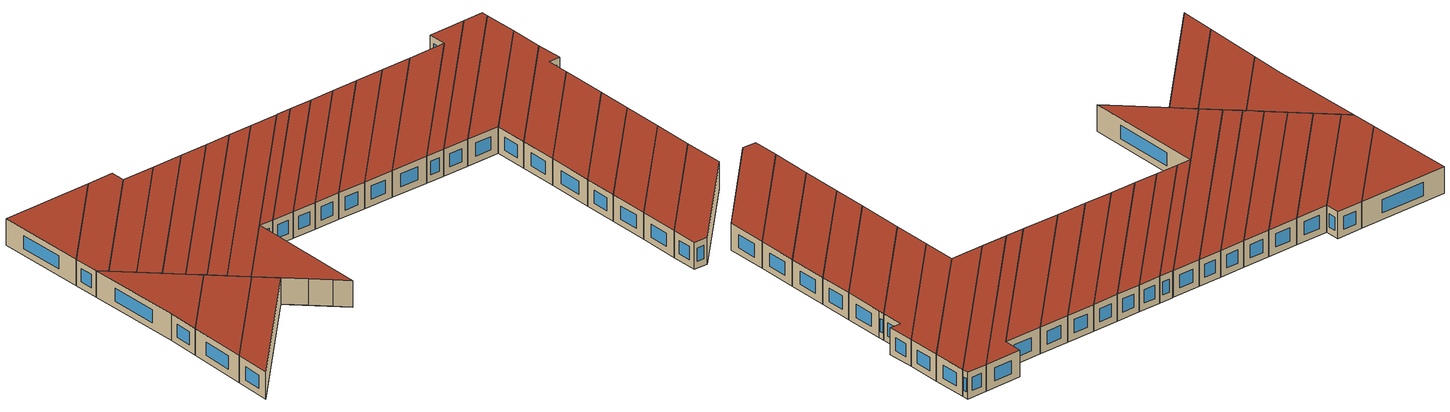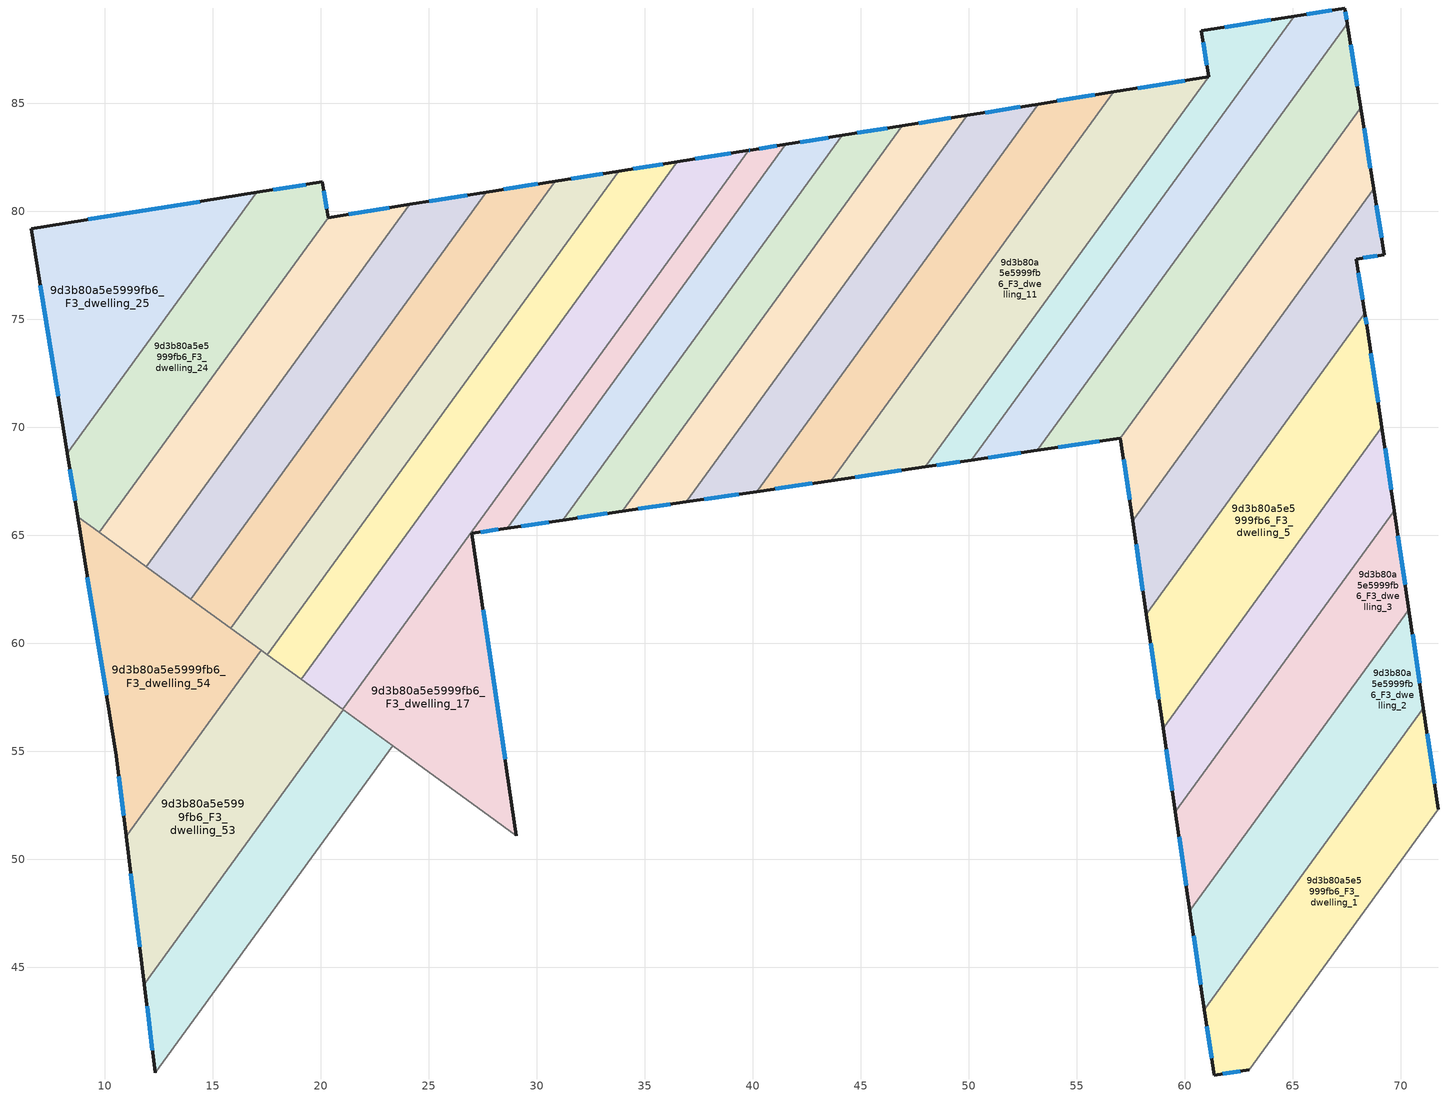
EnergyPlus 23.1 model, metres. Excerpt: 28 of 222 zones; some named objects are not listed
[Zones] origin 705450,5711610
9d3b80a5e5999fb6_F3_dwelling_1
 floor to 9d3b80a5e5999fb6_F2_dwelling_1 (EU_floor_Construction): 71.05,57 71.74,52.32 62.97,40.26 61.35,40.02 60.91,43.05 z9
 wall outside (EU_wall_Construction): 60.91,43.05 61.35,40.02 62.97,40.26 / 71.74,52.32 71.05,57 z9:12
 wall to 9d3b80a5e5999fb6_F3_dwelling_2 (EU_wall_Construction): 71.05,57 60.91,43.05 z9:12
 wall to 9d3b80a5e5999fb6_F3_dwelling_0 (EU_wall_Construction): 62.97,40.26 71.74,52.32 z9:12
 window (EU_Window_Construction): 61.02,42.28 61.24,40.78 / 71.57,53.5 71.22,55.82 / 61.76,40.08 62.56,40.2 z9.76:11.24
 roof outside (EU_roof_Construction): 62.97,40.26 71.74,52.32 71.05,57 60.91,43.05 61.35,40.02 z12
9d3b80a5e5999fb6_F3_dwelling_10
 floor to 9d3b80a5e5999fb6_F2_dwelling_10 (EU_floor_Construction): 65.06,89.04 50.12,68.49 47.97,68.17 61.1,86.23 60.76,88.36 z9
 wall outside (EU_wall_Construction): 47.97,68.17 50.12,68.49 / 65.06,89.04 60.76,88.36 61.1,86.23 z9:12
 wall to 9d3b80a5e5999fb6_F3_dwelling_11 (EU_wall_Construction): 61.1,86.23 47.97,68.17 z9:12
 wall to 9d3b80a5e5999fb6_F3_dwelling_9 (EU_wall_Construction): 50.12,68.49 65.06,89.04 z9:12
 window (EU_Window_Construction): 48.52,68.25 49.58,68.41 / 60.84,87.82 61.01,86.77 / 63.97,88.87 61.84,88.53 z9.76:11.24
 roof outside (EU_roof_Construction): 50.12,68.49 65.06,89.04 60.76,88.36 61.1,86.23 47.97,68.17 z12
9d3b80a5e5999fb6_F3_dwelling_11
 floor to 9d3b80a5e5999fb6_F2_dwelling_11 (EU_floor_Construction): 61.1,86.23 47.97,68.17 43.64,67.54 56.72,85.53 z9
 wall outside (EU_wall_Construction): 43.64,67.54 47.97,68.17 / 61.1,86.23 56.72,85.53 z9:12
 wall to 9d3b80a5e5999fb6_F3_dwelling_12 (EU_wall_Construction): 56.72,85.53 43.64,67.54 z9:12
 window (EU_Window_Construction): 44.73,67.7 46.88,68.01 / 59.99,86.06 57.82,85.71 z9.76:11.24
 roof outside (EU_roof_Construction): 47.97,68.17 61.1,86.23 56.72,85.53 43.64,67.54 z12
9d3b80a5e5999fb6_F3_dwelling_12
 floor to 9d3b80a5e5999fb6_F2_dwelling_12 (EU_floor_Construction): 56.72,85.53 43.64,67.54 40.17,67.03 53.21,84.97 z9
 wall outside (EU_wall_Construction): 40.17,67.03 43.64,67.54 / 56.72,85.53 53.21,84.97 z9:12
 wall to 9d3b80a5e5999fb6_F3_dwelling_13 (EU_wall_Construction): 53.21,84.97 40.17,67.03 z9:12
 window (EU_Window_Construction): 41.05,67.16 42.76,67.41 / 55.83,85.39 54.1,85.11 z9.76:11.24
 roof outside (EU_roof_Construction): 43.64,67.54 56.72,85.53 53.21,84.97 40.17,67.03 z12
9d3b80a5e5999fb6_F3_dwelling_13
 floor to 9d3b80a5e5999fb6_F2_dwelling_13 (EU_floor_Construction): 53.21,84.97 40.17,67.03 36.92,66.55 49.92,84.45 z9
 wall outside (EU_wall_Construction): 36.92,66.55 40.17,67.03 / 53.21,84.97 49.92,84.45 z9:12
 wall to 9d3b80a5e5999fb6_F3_dwelling_14 (EU_wall_Construction): 49.92,84.45 36.92,66.55 z9:12
 window (EU_Window_Construction): 37.74,66.67 39.35,66.91 / 52.38,84.84 50.75,84.58 z9.76:11.24
 roof outside (EU_roof_Construction): 40.17,67.03 53.21,84.97 49.92,84.45 36.92,66.55 z12
9d3b80a5e5999fb6_F3_dwelling_14
 floor to 9d3b80a5e5999fb6_F2_dwelling_14 (EU_floor_Construction): 49.92,84.45 36.92,66.55 33.95,66.12 46.92,83.97 z9
 wall outside (EU_wall_Construction): 33.95,66.12 36.92,66.55 / 49.92,84.45 46.92,83.97 z9:12
 wall to 9d3b80a5e5999fb6_F3_dwelling_15 (EU_wall_Construction): 46.92,83.97 33.95,66.12 z9:12
 window (EU_Window_Construction): 34.7,66.23 36.17,66.44 / 49.16,84.33 47.68,84.09 z9.76:11.24
 roof outside (EU_roof_Construction): 36.92,66.55 49.92,84.45 46.92,83.97 33.95,66.12 z12
9d3b80a5e5999fb6_F3_dwelling_15
 floor to 9d3b80a5e5999fb6_F2_dwelling_15 (EU_floor_Construction): 46.92,83.97 33.95,66.12 31.19,65.71 44.14,83.52 z9
 wall outside (EU_wall_Construction): 31.19,65.71 33.95,66.12 / 46.92,83.97 44.14,83.52 z9:12
 wall to 9d3b80a5e5999fb6_F3_dwelling_16 (EU_wall_Construction): 44.14,83.52 31.19,65.71 z9:12
 window (EU_Window_Construction): 31.89,65.82 33.25,66.01 / 46.22,83.85 44.84,83.63 z9.76:11.24
 roof outside (EU_roof_Construction): 33.95,66.12 46.92,83.97 44.14,83.52 31.19,65.71 z12
9d3b80a5e5999fb6_F3_dwelling_16
 floor to 9d3b80a5e5999fb6_F2_dwelling_16 (EU_floor_Construction): 44.14,83.52 31.19,65.71 28.62,65.34 41.53,83.11 z9
 wall outside (EU_wall_Construction): 28.62,65.34 31.19,65.71 / 44.14,83.52 41.53,83.11 z9:12
 wall to 9d3b80a5e5999fb6_F3_dwelling_17 (EU_wall_Construction): 41.53,83.11 28.62,65.34 z9:12
 window (EU_Window_Construction): 29.27,65.43 30.54,65.62 / 43.48,83.42 42.19,83.21 z9.76:11.24
 roof outside (EU_roof_Construction): 31.19,65.71 44.14,83.52 41.53,83.11 28.62,65.34 z12
9d3b80a5e5999fb6_F3_dwelling_17
 floor to 9d3b80a5e5999fb6_F2_dwelling_17 (EU_floor_Construction): 41.53,83.11 28.62,65.34 26.99,65.1 29.05,51.1 21,56.95 39.81,82.83 39.88,82.84 z9
 wall outside (EU_wall_Construction): 41.53,83.11 39.88,82.84 39.81,82.83 / 29.05,51.1 26.99,65.1 28.62,65.34 z9:12
 wall to 9d3b80a5e5999fb6_F3_dwelling_18 (EU_wall_Construction): 39.81,82.83 21,56.95 z9:12
 wall to 9d3b80a5e5999fb6_F3_dwelling_52 (EU_wall_Construction): 21.04,56.92 23.33,55.26 z9:12
 wall to 9d3b80a5e5999fb6_F3_dwelling_49 (EU_wall_Construction): 27.49,52.24 29.05,51.1 z9:12
 wall to 9d3b80a5e5999fb6_F3_dwelling_53 (EU_wall_Construction): 21,56.95 21.04,56.92 z9:12
 wall to 9d3b80a5e5999fb6_F3_dwelling_50 (EU_wall_Construction): 25.54,53.65 27.49,52.24 z9:12
 wall to 9d3b80a5e5999fb6_F3_dwelling_51 (EU_wall_Construction): 23.33,55.26 25.54,53.65 z9:12
 window (EU_Window_Construction): 39.87,82.84 39.83,82.83 / 41.12,83.04 40.3,82.91 / 27.4,65.16 28.21,65.28 / 28.52,54.64 27.51,61.56 z9.76:11.24
 roof outside (EU_roof_Construction): 29.05,51.1 26.99,65.1 28.62,65.34 41.53,83.11 39.88,82.84 39.81,82.83 21,56.95 z12
9d3b80a5e5999fb6_F3_dwelling_18
 floor to 9d3b80a5e5999fb6_F2_dwelling_18 (EU_floor_Construction): 39.81,82.83 21,56.95 19.09,58.34 36.51,82.3 z9
 wall outside (EU_wall_Construction): 39.81,82.83 36.51,82.3 z9:12
 wall to 9d3b80a5e5999fb6_F3_dwelling_19 (EU_wall_Construction): 36.51,82.3 19.09,58.34 z9:12
 wall to 9d3b80a5e5999fb6_F3_dwelling_53 (EU_wall_Construction): 19.09,58.34 21,56.95 z9:12
 window (EU_Window_Construction): 38.98,82.7 37.34,82.44 z9.76:11.24
 roof outside (EU_roof_Construction): 21,56.95 39.81,82.83 36.51,82.3 19.09,58.34 z12
9d3b80a5e5999fb6_F3_dwelling_19
 floor to 9d3b80a5e5999fb6_F2_dwelling_19 (EU_floor_Construction): 36.51,82.3 19.09,58.34 17.52,59.48 33.79,81.87 z9
 wall outside (EU_wall_Construction): 36.51,82.3 33.79,81.87 z9:12
 wall to 9d3b80a5e5999fb6_F3_dwelling_20 (EU_wall_Construction): 33.79,81.87 17.52,59.48 z9:12
 wall to 9d3b80a5e5999fb6_F3_dwelling_53 (EU_wall_Construction): 17.52,59.48 19.09,58.34 z9:12
 window (EU_Window_Construction): 35.82,82.19 34.47,81.98 z9.76:11.24
 roof outside (EU_roof_Construction): 19.09,58.34 36.51,82.3 33.79,81.87 17.52,59.48 z12
9d3b80a5e5999fb6_F3_dwelling_2
 floor to 9d3b80a5e5999fb6_F2_dwelling_2 (EU_floor_Construction): 70.37,61.57 71.05,57 60.91,43.05 60.23,47.62 z9
 wall outside (EU_wall_Construction): 71.05,57 70.37,61.57 / 60.23,47.62 60.91,43.05 z9:12
 wall to 9d3b80a5e5999fb6_F3_dwelling_3 (EU_wall_Construction): 70.37,61.57 60.23,47.62 z9:12
 window (EU_Window_Construction): 70.88,58.15 70.54,60.41 / 60.41,46.46 60.74,44.2 z9.76:11.24
 roof outside (EU_roof_Construction): 60.91,43.05 71.05,57 70.37,61.57 60.23,47.62 z12
9d3b80a5e5999fb6_F3_dwelling_20
 floor to 9d3b80a5e5999fb6_F2_dwelling_20 (EU_floor_Construction): 33.79,81.87 17.52,59.48 15.82,60.71 30.85,81.4 z9
 wall outside (EU_wall_Construction): 33.79,81.87 30.85,81.4 z9:12
 wall to 9d3b80a5e5999fb6_F3_dwelling_21 (EU_wall_Construction): 30.85,81.4 15.82,60.71 z9:12
 wall to 9d3b80a5e5999fb6_F3_dwelling_54 (EU_wall_Construction): 15.82,60.71 17.25,59.68 z9:12
 wall to 9d3b80a5e5999fb6_F3_dwelling_53 (EU_wall_Construction): 17.25,59.68 17.52,59.48 z9:12
 window (EU_Window_Construction): 33.04,81.75 31.6,81.52 z9.76:11.24
 roof outside (EU_roof_Construction): 17.52,59.48 33.79,81.87 30.85,81.4 15.82,60.71 z12
9d3b80a5e5999fb6_F3_dwelling_21
 floor to 9d3b80a5e5999fb6_F2_dwelling_21 (EU_floor_Construction): 30.85,81.4 15.82,60.71 13.98,62.05 27.66,80.89 z9
 wall outside (EU_wall_Construction): 30.85,81.4 27.66,80.89 z9:12
 wall to 9d3b80a5e5999fb6_F3_dwelling_22 (EU_wall_Construction): 27.66,80.89 13.98,62.05 z9:12
 wall to 9d3b80a5e5999fb6_F3_dwelling_54 (EU_wall_Construction): 13.98,62.05 15.82,60.71 z9:12
 window (EU_Window_Construction): 30.05,81.27 28.47,81.02 z9.76:11.24
 roof outside (EU_roof_Construction): 15.82,60.71 30.85,81.4 27.66,80.89 13.98,62.05 z12
9d3b80a5e5999fb6_F3_dwelling_22
 floor to 9d3b80a5e5999fb6_F2_dwelling_22 (EU_floor_Construction): 27.66,80.89 13.98,62.05 11.93,63.54 24.12,80.32 z9
 wall outside (EU_wall_Construction): 27.66,80.89 24.12,80.32 z9:12
 wall to 9d3b80a5e5999fb6_F3_dwelling_23 (EU_wall_Construction): 24.12,80.32 11.93,63.54 z9:12
 wall to 9d3b80a5e5999fb6_F3_dwelling_54 (EU_wall_Construction): 11.93,63.54 13.98,62.05 z9:12
 window (EU_Window_Construction): 26.77,80.74 25.01,80.47 z9.76:11.24
 roof outside (EU_roof_Construction): 13.98,62.05 27.66,80.89 24.12,80.32 11.93,63.54 z12
9d3b80a5e5999fb6_F3_dwelling_23
 floor to 9d3b80a5e5999fb6_F2_dwelling_23 (EU_floor_Construction): 24.12,80.32 11.93,63.54 9.74,65.14 20.33,79.72 z9
 wall outside (EU_wall_Construction): 24.12,80.32 20.33,79.72 z9:12
 wall to 9d3b80a5e5999fb6_F3_dwelling_24 (EU_wall_Construction): 20.33,79.72 9.74,65.14 z9:12
 wall to 9d3b80a5e5999fb6_F3_dwelling_54 (EU_wall_Construction): 9.74,65.14 11.93,63.54 z9:12
 window (EU_Window_Construction): 23.16,80.17 21.29,79.87 z9.76:11.24
 roof outside (EU_roof_Construction): 11.93,63.54 24.12,80.32 20.33,79.72 9.74,65.14 z12
9d3b80a5e5999fb6_F3_dwelling_24
 floor to 9d3b80a5e5999fb6_F2_dwelling_24 (EU_floor_Construction): 20.07,81.37 20.33,79.72 9.74,65.14 8.74,65.86 8.26,68.81 17.04,80.88 z9
 wall outside (EU_wall_Construction): 20.33,79.72 20.07,81.37 17.04,80.88 / 8.26,68.81 8.74,65.86 z9:12
 wall to 9d3b80a5e5999fb6_F3_dwelling_25 (EU_wall_Construction): 17.04,80.88 8.26,68.81 z9:12
 wall to 9d3b80a5e5999fb6_F3_dwelling_54 (EU_wall_Construction): 8.74,65.86 9.74,65.14 z9:12
 window (EU_Window_Construction): 19.3,81.24 17.8,81 / 20.27,80.13 20.14,80.95 / 8.38,68.06 8.62,66.61 z9.76:11.24
 roof outside (EU_roof_Construction): 9.74,65.14 20.33,79.72 20.07,81.37 17.04,80.88 8.26,68.81 8.74,65.86 z12
9d3b80a5e5999fb6_F3_dwelling_25
 floor to 9d3b80a5e5999fb6_F2_dwelling_25 (EU_floor_Construction): 17.04,80.88 8.26,68.81 6.58,79.2 z9
 wall outside (EU_wall_Construction): 17.04,80.88 6.58,79.2 8.26,68.81 z9:12
 window (EU_Window_Construction): 7.01,76.58 7.84,71.44 / 14.39,80.46 9.22,79.63 z9.76:11.24
 roof outside (EU_roof_Construction): 8.26,68.81 17.04,80.88 6.58,79.2 z12
9d3b80a5e5999fb6_F3_dwelling_3
 floor to 9d3b80a5e5999fb6_F2_dwelling_3 (EU_floor_Construction): 69.69,66.14 70.37,61.57 60.23,47.62 59.56,52.2 z9
 wall outside (EU_wall_Construction): 70.37,61.57 69.69,66.14 / 59.56,52.2 60.23,47.62 z9:12
 wall to 9d3b80a5e5999fb6_F3_dwelling_4 (EU_wall_Construction): 69.69,66.14 59.56,52.2 z9:12
 window (EU_Window_Construction): 70.2,62.72 69.87,64.98 / 59.73,51.04 60.07,48.78 z9.76:11.24
 roof outside (EU_roof_Construction): 60.23,47.62 70.37,61.57 69.69,66.14 59.56,52.2 z12
9d3b80a5e5999fb6_F3_dwelling_4
 floor to 9d3b80a5e5999fb6_F2_dwelling_4 (EU_floor_Construction): 69.12,70.01 69.69,66.14 59.56,52.2 58.99,56.07 z9
 wall outside (EU_wall_Construction): 69.69,66.14 69.12,70.01 / 58.99,56.07 59.56,52.2 z9:12
 wall to 9d3b80a5e5999fb6_F3_dwelling_5 (EU_wall_Construction): 69.12,70.01 58.99,56.07 z9:12
 window (EU_Window_Construction): 69.55,67.12 69.27,69.03 / 59.14,55.09 59.42,53.18 z9.76:11.24
 roof outside (EU_roof_Construction): 59.56,52.2 69.69,66.14 69.12,70.01 58.99,56.07 z12
9d3b80a5e5999fb6_F3_dwelling_5
 floor to 9d3b80a5e5999fb6_F2_dwelling_5 (EU_floor_Construction): 68.34,75.28 68.44,74.61 69.12,70.01 58.99,56.07 58.22,61.35 z9
 wall outside (EU_wall_Construction): 58.22,61.35 58.99,56.07 / 69.12,70.01 68.44,74.61 68.34,75.28 z9:12
 wall to 9d3b80a5e5999fb6_F3_dwelling_6 (EU_wall_Construction): 68.34,75.28 58.22,61.35 z9:12
 window (EU_Window_Construction): 58.41,60.02 58.8,57.41 / 68.42,74.78 68.36,75.11 / 68.95,71.17 68.61,73.44 z9.76:11.24
 roof outside (EU_roof_Construction): 58.99,56.07 69.12,70.01 68.44,74.61 68.34,75.28 58.22,61.35 z12
9d3b80a5e5999fb6_F3_dwelling_52
 floor to 9d3b80a5e5999fb6_F2_dwelling_52 (EU_floor_Construction): 23.33,55.26 12.33,40.12 11.82,44.23 21.04,56.92 z9
 wall outside (EU_wall_Construction): 11.82,44.23 12.33,40.12 z9:12
 wall to 9d3b80a5e5999fb6_F3_dwelling_51 (EU_wall_Construction): 12.33,40.12 23.33,55.26 z9:12
 wall to 9d3b80a5e5999fb6_F3_dwelling_53 (EU_wall_Construction): 21.04,56.92 11.82,44.23 z9:12
 window (EU_Window_Construction): 11.95,43.19 12.2,41.16 z9.76:11.24
 roof outside (EU_roof_Construction): 12.33,40.12 23.33,55.26 21.04,56.92 11.82,44.23 z12
9d3b80a5e5999fb6_F3_dwelling_53
 floor to 9d3b80a5e5999fb6_F2_dwelling_53 (EU_floor_Construction): 21.04,56.92 11.82,44.23 10.99,51.06 17.25,59.68 z9
 wall outside (EU_wall_Construction): 10.99,51.06 11.82,44.23 z9:12
 wall to 9d3b80a5e5999fb6_F3_dwelling_54 (EU_wall_Construction): 17.25,59.68 10.99,51.06 z9:12
 window (EU_Window_Construction): 11.2,49.34 11.61,45.96 z9.76:11.24
 roof outside (EU_roof_Construction): 11.82,44.23 21.04,56.92 17.25,59.68 10.99,51.06 z12
9d3b80a5e5999fb6_F3_dwelling_54
 floor to 9d3b80a5e5999fb6_F2_dwelling_54 (EU_floor_Construction): 17.25,59.68 10.99,51.06 10.53,54.81 8.74,65.86 z9
 wall outside (EU_wall_Construction): 8.74,65.86 10.53,54.81 10.99,51.06 z9:12
 window (EU_Window_Construction): 10.64,53.86 10.87,52.01 / 9.19,63.07 10.08,57.6 z9.76:11.24
 roof outside (EU_roof_Construction): 10.99,51.06 17.25,59.68 8.74,65.86 10.53,54.81 z12
9d3b80a5e5999fb6_F3_dwelling_6
 floor to 9d3b80a5e5999fb6_F2_dwelling_6 (EU_floor_Construction): 68.75,81.05 69.24,78 67.94,77.79 68.34,75.28 58.22,61.35 57.58,65.68 z9
 wall outside (EU_wall_Construction): 57.58,65.68 58.22,61.35 / 68.34,75.28 67.94,77.79 69.24,78 68.75,81.05 z9:12
 wall to 9d3b80a5e5999fb6_F3_dwelling_7 (EU_wall_Construction): 68.75,81.05 57.58,65.68 z9:12
 window (EU_Window_Construction): 57.74,64.59 58.06,62.45 / 69.11,78.77 68.87,80.28 / 68.27,77.84 68.91,77.95 / 68.24,75.91 68.04,77.16 z9.76:11.24
 roof outside (EU_roof_Construction): 58.22,61.35 68.34,75.28 67.94,77.79 69.24,78 68.75,81.05 57.58,65.68 z12
9d3b80a5e5999fb6_F3_dwelling_7
 floor to 9d3b80a5e5999fb6_F2_dwelling_7 (EU_floor_Construction): 68.14,84.81 68.75,81.05 57.58,65.68 57.02,69.5 z9
 wall outside (EU_wall_Construction): 68.75,81.05 68.14,84.81 / 57.02,69.5 57.58,65.68 z9:12
 wall to 9d3b80a5e5999fb6_F3_dwelling_8 (EU_wall_Construction): 68.14,84.81 57.02,69.5 z9:12
 window (EU_Window_Construction): 68.59,82 68.3,83.86 / 57.16,68.53 57.44,66.65 z9.76:11.24
 roof outside (EU_roof_Construction): 57.58,65.68 68.75,81.05 68.14,84.81 57.02,69.5 z12
9d3b80a5e5999fb6_F3_dwelling_8
 floor to 9d3b80a5e5999fb6_F2_dwelling_8 (EU_floor_Construction): 67.52,88.69 68.14,84.81 57.02,69.5 53.16,68.93 z9
 wall outside (EU_wall_Construction): 68.14,84.81 67.52,88.69 / 53.16,68.93 57.02,69.5 z9:12
 wall to 9d3b80a5e5999fb6_F3_dwelling_9 (EU_wall_Construction): 67.52,88.69 53.16,68.93 z9:12
 window (EU_Window_Construction): 67.99,85.79 67.68,87.71 / 54.14,69.08 56.04,69.36 z9.76:11.24
 roof outside (EU_roof_Construction): 57.02,69.5 68.14,84.81 67.52,88.69 53.16,68.93 z12
9d3b80a5e5999fb6_F3_dwelling_9
 floor to 9d3b80a5e5999fb6_F2_dwelling_9 (EU_floor_Construction): 67.4,89.42 67.52,88.69 53.16,68.93 50.12,68.49 65.06,89.04 z9
 wall outside (EU_wall_Construction): 50.12,68.49 53.16,68.93 / 67.52,88.69 67.4,89.42 65.06,89.04 z9:12
 window (EU_Window_Construction): 50.89,68.6 52.39,68.82 / 66.81,89.32 65.65,89.14 / 67.49,88.87 67.43,89.23 z9.76:11.24
 roof outside (EU_roof_Construction): 53.16,68.93 67.52,88.69 67.4,89.42 65.06,89.04 50.12,68.49 z12
[Building]
EU S2 Campaign: North Axis=0; Terrain=City; Solar Distribution=FullExterior
[Site:Location]
London: Latitude=51.5; Longitude=-0.5; Time Zone=0; Elevation=25
[SizingPeriod:WeatherFileDays]
AnnualSizingPeriod: Begin Month=1; Begin Day of Month=1; End Month=12; End Day of Month=31; Day of Week for Start Day=Monday; Use Weather File Daylight Saving Period=No; Use Weather File Rain and Snow Indicators=No
[MATERIAL]
EU_InternalMass_Material: Roughness=MediumRough; Thickness=0.1; Conductivity=1; Density=1800; Specific Heat=900; Thermal Absorptance=0.9; Solar Absorptance=0.7; Visible Absorptance=0.7
[MATERIAL:NOMASS] Roughness=MediumRough; Thermal Absorptance=0.9; Solar Absorptance=0.7; Visible Absorptance=0.7
Name | Thermal Resistance
EU_wall_NoMass | 0.655885
EU_roof_NoMass | 2.70553
EU_floor_NoMass | 2.16442
[WINDOWMATERIAL:SIMPLEGLAZINGSYSTEM]
EU_Window_SimpleGlazing: UFactor=2.91071; Solar Heat Gain Coefficient=0.76; Visible Transmittance=0.76
[CONSTRUCTION]
EU_wall_Construction: EU_wall_NoMass
EU_roof_Construction: EU_roof_NoMass
EU_floor_Construction: EU_floor_NoMass
EU_Window_Construction: EU_Window_SimpleGlazing
EU_InternalMass_Construction: EU_InternalMass_Material
[ZONE] Type=1; Multiplier=1; Ceiling Height=autocalculate; Floor Area=autocalculate; Part of Total Floor Area=Yes
Name | Volume
9d3b80a5e5999fb6_F3_dwelling_1 | 167.282
9d3b80a5e5999fb6_F3_dwelling_10 | 124.956
9d3b80a5e5999fb6_F3_dwelling_11 | 209.588
9d3b80a5e5999fb6_F3_dwelling_12 | 167.065
9d3b80a5e5999fb6_F3_dwelling_13 | 156.185
9d3b80a5e5999fb6_F3_dwelling_14 | 142.328
9d3b80a5e5999fb6_F3_dwelling_15 | 131.5
9d3b80a5e5999fb6_F3_dwelling_16 | 122.873
9d3b80a5e5999fb6_F3_dwelling_17 | 232.33
9d3b80a5e5999fb6_F3_dwelling_18 | 218.599
9d3b80a5e5999fb6_F3_dwelling_19 | 167.284
9d3b80a5e5999fb6_F3_dwelling_2 | 167.273
9d3b80a5e5999fb6_F3_dwelling_20 | 167.281
9d3b80a5e5999fb6_F3_dwelling_21 | 167.251
9d3b80a5e5999fb6_F3_dwelling_22 | 167.31
9d3b80a5e5999fb6_F3_dwelling_23 | 157.436
9d3b80a5e5999fb6_F3_dwelling_24 | 177.07
9d3b80a5e5999fb6_F3_dwelling_25 | 167.292
9d3b80a5e5999fb6_F3_dwelling_3; 9d3b80a5e5999fb6_F3_dwelling_6 | 167.253
9d3b80a5e5999fb6_F3_dwelling_4 | 141.576
9d3b80a5e5999fb6_F3_dwelling_5 | 192.987
9d3b80a5e5999fb6_F3_dwelling_52 | 145.707
9d3b80a5e5999fb6_F3_dwelling_53 | 185.366
9d3b80a5e5999fb6_F3_dwelling_54 | 165.543
9d3b80a5e5999fb6_F3_dwelling_7 | 153.409
9d3b80a5e5999fb6_F3_dwelling_8 | 181.152
9d3b80a5e5999fb6_F3_dwelling_9 | 167.279
[INTERNALMASS] Construction=EU_InternalMass_Construction
Name | Zone or ZoneList | Surface Area
9d3b80a5e5999fb6_F3_dwelling_1_EU_InternalMass | 9d3b80a5e5999fb6_F3_dwelling_1 | 55.7605
9d3b80a5e5999fb6_F3_dwelling_2_EU_InternalMass | 9d3b80a5e5999fb6_F3_dwelling_2 | 55.7578
9d3b80a5e5999fb6_F3_dwelling_3_EU_InternalMass | 9d3b80a5e5999fb6_F3_dwelling_3 | 55.751
9d3b80a5e5999fb6_F3_dwelling_4_EU_InternalMass | 9d3b80a5e5999fb6_F3_dwelling_4 | 47.192
9d3b80a5e5999fb6_F3_dwelling_5_EU_InternalMass | 9d3b80a5e5999fb6_F3_dwelling_5 | 64.3289
9d3b80a5e5999fb6_F3_dwelling_6_EU_InternalMass | 9d3b80a5e5999fb6_F3_dwelling_6 | 55.7512
9d3b80a5e5999fb6_F3_dwelling_7_EU_InternalMass | 9d3b80a5e5999fb6_F3_dwelling_7 | 51.136
9d3b80a5e5999fb6_F3_dwelling_8_EU_InternalMass | 9d3b80a5e5999fb6_F3_dwelling_8 | 60.384
9d3b80a5e5999fb6_F3_dwelling_9_EU_InternalMass | 9d3b80a5e5999fb6_F3_dwelling_9 | 55.7592
9d3b80a5e5999fb6_F3_dwelling_10_EU_InternalMass | 9d3b80a5e5999fb6_F3_dwelling_10 | 41.6507
9d3b80a5e5999fb6_F3_dwelling_11_EU_InternalMass | 9d3b80a5e5999fb6_F3_dwelling_11 | 69.863
9d3b80a5e5999fb6_F3_dwelling_12_EU_InternalMass | 9d3b80a5e5999fb6_F3_dwelling_12 | 55.6883
9d3b80a5e5999fb6_F3_dwelling_13_EU_InternalMass | 9d3b80a5e5999fb6_F3_dwelling_13 | 52.0619
9d3b80a5e5999fb6_F3_dwelling_14_EU_InternalMass | 9d3b80a5e5999fb6_F3_dwelling_14 | 47.4427
9d3b80a5e5999fb6_F3_dwelling_15_EU_InternalMass | 9d3b80a5e5999fb6_F3_dwelling_15 | 43.8336
9d3b80a5e5999fb6_F3_dwelling_16_EU_InternalMass | 9d3b80a5e5999fb6_F3_dwelling_16 | 40.9575
9d3b80a5e5999fb6_F3_dwelling_17_EU_InternalMass | 9d3b80a5e5999fb6_F3_dwelling_17 | 77.4526
9d3b80a5e5999fb6_F3_dwelling_18_EU_InternalMass | 9d3b80a5e5999fb6_F3_dwelling_18 | 72.8579
9d3b80a5e5999fb6_F3_dwelling_19_EU_InternalMass | 9d3b80a5e5999fb6_F3_dwelling_19 | 55.7611
9d3b80a5e5999fb6_F3_dwelling_20_EU_InternalMass | 9d3b80a5e5999fb6_F3_dwelling_20 | 55.7609
9d3b80a5e5999fb6_F3_dwelling_21_EU_InternalMass | 9d3b80a5e5999fb6_F3_dwelling_21 | 55.7504
9d3b80a5e5999fb6_F3_dwelling_22_EU_InternalMass | 9d3b80a5e5999fb6_F3_dwelling_22 | 55.7697
9d3b80a5e5999fb6_F3_dwelling_23_EU_InternalMass | 9d3b80a5e5999fb6_F3_dwelling_23 | 52.4788
9d3b80a5e5999fb6_F3_dwelling_24_EU_InternalMass | 9d3b80a5e5999fb6_F3_dwelling_24 | 59.0232
9d3b80a5e5999fb6_F3_dwelling_25_EU_InternalMass | 9d3b80a5e5999fb6_F3_dwelling_25 | 55.7642
9d3b80a5e5999fb6_F3_dwelling_52_EU_InternalMass | 9d3b80a5e5999fb6_F3_dwelling_52 | 48.5693
9d3b80a5e5999fb6_F3_dwelling_53_EU_InternalMass | 9d3b80a5e5999fb6_F3_dwelling_53 | 61.7885
9d3b80a5e5999fb6_F3_dwelling_54_EU_InternalMass | 9d3b80a5e5999fb6_F3_dwelling_54 | 55.1808
[OTHEREQUIPMENT] Fuel Type=Electricity; Design Level Calculation Method=Watts/Area; Power per Zone Floor Area=1; Fraction Latent=0; Fraction Radiant=0; Fraction Lost=0; Carbon Dioxide Generation Rate=0; EndUse Subcategory=EU_Step8_InternalGains
Name | Zone or ZoneList or Space or SpaceList | Schedule
EU_Step8_InternalGain_9d3b80a5e5999fb6_F3_dwelling_1_f000 | 9d3b80a5e5999fb6_F3_dwelling_1 | EU_Step8_GainSchedule_9d3b80a5e5999fb6_F3_dwelling_1_f000
EU_Step8_InternalGain_9d3b80a5e5999fb6_F3_dwelling_2_f000 | 9d3b80a5e5999fb6_F3_dwelling_2 | EU_Step8_GainSchedule_9d3b80a5e5999fb6_F3_dwelling_2_f000
EU_Step8_InternalGain_9d3b80a5e5999fb6_F3_dwelling_3_f000 | 9d3b80a5e5999fb6_F3_dwelling_3 | EU_Step8_GainSchedule_9d3b80a5e5999fb6_F3_dwelling_3_f000
EU_Step8_InternalGain_9d3b80a5e5999fb6_F3_dwelling_4_f000 | 9d3b80a5e5999fb6_F3_dwelling_4 | EU_Step8_GainSchedule_9d3b80a5e5999fb6_F3_dwelling_4_f000
EU_Step8_InternalGain_9d3b80a5e5999fb6_F3_dwelling_5_f000 | 9d3b80a5e5999fb6_F3_dwelling_5 | EU_Step8_GainSchedule_9d3b80a5e5999fb6_F3_dwelling_5_f000
EU_Step8_InternalGain_9d3b80a5e5999fb6_F3_dwelling_6_f000 | 9d3b80a5e5999fb6_F3_dwelling_6 | EU_Step8_GainSchedule_9d3b80a5e5999fb6_F3_dwelling_6_f000
EU_Step8_InternalGain_9d3b80a5e5999fb6_F3_dwelling_7_f000 | 9d3b80a5e5999fb6_F3_dwelling_7 | EU_Step8_GainSchedule_9d3b80a5e5999fb6_F3_dwelling_7_f000
EU_Step8_InternalGain_9d3b80a5e5999fb6_F3_dwelling_8_f000 | 9d3b80a5e5999fb6_F3_dwelling_8 | EU_Step8_GainSchedule_9d3b80a5e5999fb6_F3_dwelling_8_f000
EU_Step8_InternalGain_9d3b80a5e5999fb6_F3_dwelling_9_f000 | 9d3b80a5e5999fb6_F3_dwelling_9 | EU_Step8_GainSchedule_9d3b80a5e5999fb6_F3_dwelling_9_f000
EU_Step8_InternalGain_9d3b80a5e5999fb6_F3_dwelling_10_f000 | 9d3b80a5e5999fb6_F3_dwelling_10 | EU_Step8_GainSchedule_9d3b80a5e5999fb6_F3_dwelling_10_f000
EU_Step8_InternalGain_9d3b80a5e5999fb6_F3_dwelling_11_f000 | 9d3b80a5e5999fb6_F3_dwelling_11 | EU_Step8_GainSchedule_9d3b80a5e5999fb6_F3_dwelling_11_f000
EU_Step8_InternalGain_9d3b80a5e5999fb6_F3_dwelling_12_f000 | 9d3b80a5e5999fb6_F3_dwelling_12 | EU_Step8_GainSchedule_9d3b80a5e5999fb6_F3_dwelling_12_f000
EU_Step8_InternalGain_9d3b80a5e5999fb6_F3_dwelling_13_f000 | 9d3b80a5e5999fb6_F3_dwelling_13 | EU_Step8_GainSchedule_9d3b80a5e5999fb6_F3_dwelling_13_f000
EU_Step8_InternalGain_9d3b80a5e5999fb6_F3_dwelling_14_f000 | 9d3b80a5e5999fb6_F3_dwelling_14 | EU_Step8_GainSchedule_9d3b80a5e5999fb6_F3_dwelling_14_f000
EU_Step8_InternalGain_9d3b80a5e5999fb6_F3_dwelling_15_f000 | 9d3b80a5e5999fb6_F3_dwelling_15 | EU_Step8_GainSchedule_9d3b80a5e5999fb6_F3_dwelling_15_f000
EU_Step8_InternalGain_9d3b80a5e5999fb6_F3_dwelling_16_f000 | 9d3b80a5e5999fb6_F3_dwelling_16 | EU_Step8_GainSchedule_9d3b80a5e5999fb6_F3_dwelling_16_f000
EU_Step8_InternalGain_9d3b80a5e5999fb6_F3_dwelling_17_f000 | 9d3b80a5e5999fb6_F3_dwelling_17 | EU_Step8_GainSchedule_9d3b80a5e5999fb6_F3_dwelling_17_f000
EU_Step8_InternalGain_9d3b80a5e5999fb6_F3_dwelling_18_f000 | 9d3b80a5e5999fb6_F3_dwelling_18 | EU_Step8_GainSchedule_9d3b80a5e5999fb6_F3_dwelling_18_f000
EU_Step8_InternalGain_9d3b80a5e5999fb6_F3_dwelling_19_f000 | 9d3b80a5e5999fb6_F3_dwelling_19 | EU_Step8_GainSchedule_9d3b80a5e5999fb6_F3_dwelling_19_f000
EU_Step8_InternalGain_9d3b80a5e5999fb6_F3_dwelling_20_f000 | 9d3b80a5e5999fb6_F3_dwelling_20 | EU_Step8_GainSchedule_9d3b80a5e5999fb6_F3_dwelling_20_f000
EU_Step8_InternalGain_9d3b80a5e5999fb6_F3_dwelling_21_f000 | 9d3b80a5e5999fb6_F3_dwelling_21 | EU_Step8_GainSchedule_9d3b80a5e5999fb6_F3_dwelling_21_f000
EU_Step8_InternalGain_9d3b80a5e5999fb6_F3_dwelling_22_f000 | 9d3b80a5e5999fb6_F3_dwelling_22 | EU_Step8_GainSchedule_9d3b80a5e5999fb6_F3_dwelling_22_f000
EU_Step8_InternalGain_9d3b80a5e5999fb6_F3_dwelling_23_f000 | 9d3b80a5e5999fb6_F3_dwelling_23 | EU_Step8_GainSchedule_9d3b80a5e5999fb6_F3_dwelling_23_f000
EU_Step8_InternalGain_9d3b80a5e5999fb6_F3_dwelling_24_f000 | 9d3b80a5e5999fb6_F3_dwelling_24 | EU_Step8_GainSchedule_9d3b80a5e5999fb6_F3_dwelling_24_f000
EU_Step8_InternalGain_9d3b80a5e5999fb6_F3_dwelling_25_f000 | 9d3b80a5e5999fb6_F3_dwelling_25 | EU_Step8_GainSchedule_9d3b80a5e5999fb6_F3_dwelling_25_f000
EU_Step8_InternalGain_9d3b80a5e5999fb6_F3_dwelling_52_f000 | 9d3b80a5e5999fb6_F3_dwelling_52 | EU_Step8_GainSchedule_9d3b80a5e5999fb6_F3_dwelling_52_f000
EU_Step8_InternalGain_9d3b80a5e5999fb6_F3_dwelling_53_f000 | 9d3b80a5e5999fb6_F3_dwelling_53 | EU_Step8_GainSchedule_9d3b80a5e5999fb6_F3_dwelling_53_f000
EU_Step8_InternalGain_9d3b80a5e5999fb6_F3_dwelling_54_f000 | 9d3b80a5e5999fb6_F3_dwelling_54 | EU_Step8_GainSchedule_9d3b80a5e5999fb6_F3_dwelling_54_f000
[ZONEVENTILATION:DESIGNFLOWRATE] Schedule=EU_AlwaysOn; Design Flow Rate Calculation Method=AirChanges/Hour; Air Changes per Hour=0.462017; Ventilation Type=Natural; Fan Pressure Rise=0; Fan Total Efficiency=1; Constant Term Coefficient=1; Temperature Term Coefficient=0; Velocity Term Coefficient=0; Velocity Squared Term Coefficient=0; Minimum Indoor Temperature=-100; Maximum Indoor Temperature=100; Delta Temperature=-100; Minimum Outdoor Temperature=-100; Maximum Outdoor Temperature=100; Maximum Wind Speed=40
Name | Zone or ZoneList or Space or SpaceList
EU_ConstantAir_9d3b80a5e5999fb6_F3_dwelling_1 | 9d3b80a5e5999fb6_F3_dwelling_1
EU_ConstantAir_9d3b80a5e5999fb6_F3_dwelling_2 | 9d3b80a5e5999fb6_F3_dwelling_2
EU_ConstantAir_9d3b80a5e5999fb6_F3_dwelling_3 | 9d3b80a5e5999fb6_F3_dwelling_3
EU_ConstantAir_9d3b80a5e5999fb6_F3_dwelling_4 | 9d3b80a5e5999fb6_F3_dwelling_4
EU_ConstantAir_9d3b80a5e5999fb6_F3_dwelling_5 | 9d3b80a5e5999fb6_F3_dwelling_5
EU_ConstantAir_9d3b80a5e5999fb6_F3_dwelling_6 | 9d3b80a5e5999fb6_F3_dwelling_6
EU_ConstantAir_9d3b80a5e5999fb6_F3_dwelling_7 | 9d3b80a5e5999fb6_F3_dwelling_7
EU_ConstantAir_9d3b80a5e5999fb6_F3_dwelling_8 | 9d3b80a5e5999fb6_F3_dwelling_8
EU_ConstantAir_9d3b80a5e5999fb6_F3_dwelling_9 | 9d3b80a5e5999fb6_F3_dwelling_9
EU_ConstantAir_9d3b80a5e5999fb6_F3_dwelling_10 | 9d3b80a5e5999fb6_F3_dwelling_10
EU_ConstantAir_9d3b80a5e5999fb6_F3_dwelling_11 | 9d3b80a5e5999fb6_F3_dwelling_11
EU_ConstantAir_9d3b80a5e5999fb6_F3_dwelling_12 | 9d3b80a5e5999fb6_F3_dwelling_12
EU_ConstantAir_9d3b80a5e5999fb6_F3_dwelling_13 | 9d3b80a5e5999fb6_F3_dwelling_13
EU_ConstantAir_9d3b80a5e5999fb6_F3_dwelling_14 | 9d3b80a5e5999fb6_F3_dwelling_14
EU_ConstantAir_9d3b80a5e5999fb6_F3_dwelling_15 | 9d3b80a5e5999fb6_F3_dwelling_15
EU_ConstantAir_9d3b80a5e5999fb6_F3_dwelling_16 | 9d3b80a5e5999fb6_F3_dwelling_16
EU_ConstantAir_9d3b80a5e5999fb6_F3_dwelling_17 | 9d3b80a5e5999fb6_F3_dwelling_17
EU_ConstantAir_9d3b80a5e5999fb6_F3_dwelling_18 | 9d3b80a5e5999fb6_F3_dwelling_18
EU_ConstantAir_9d3b80a5e5999fb6_F3_dwelling_19 | 9d3b80a5e5999fb6_F3_dwelling_19
EU_ConstantAir_9d3b80a5e5999fb6_F3_dwelling_20 | 9d3b80a5e5999fb6_F3_dwelling_20
EU_ConstantAir_9d3b80a5e5999fb6_F3_dwelling_21 | 9d3b80a5e5999fb6_F3_dwelling_21
EU_ConstantAir_9d3b80a5e5999fb6_F3_dwelling_22 | 9d3b80a5e5999fb6_F3_dwelling_22
EU_ConstantAir_9d3b80a5e5999fb6_F3_dwelling_23 | 9d3b80a5e5999fb6_F3_dwelling_23
EU_ConstantAir_9d3b80a5e5999fb6_F3_dwelling_24 | 9d3b80a5e5999fb6_F3_dwelling_24
EU_ConstantAir_9d3b80a5e5999fb6_F3_dwelling_25 | 9d3b80a5e5999fb6_F3_dwelling_25
EU_ConstantAir_9d3b80a5e5999fb6_F3_dwelling_52 | 9d3b80a5e5999fb6_F3_dwelling_52
EU_ConstantAir_9d3b80a5e5999fb6_F3_dwelling_53 | 9d3b80a5e5999fb6_F3_dwelling_53
EU_ConstantAir_9d3b80a5e5999fb6_F3_dwelling_54 | 9d3b80a5e5999fb6_F3_dwelling_54
[HVACTEMPLATE:ZONE:IDEALLOADSAIRSYSTEM] System Availability Schedule=EU_AlwaysOn; Maximum Heating Supply Air Temperature=50; Minimum Cooling Supply Air Temperature=13; Maximum Heating Supply Air Humidity Ratio=0.0156; Minimum Cooling Supply Air Humidity Ratio=0.0077; Heating Limit=NoLimit; Cooling Limit=NoLimit; Heating Availability Schedule=EU_AlwaysOn; Cooling Availability Schedule=EU_CoolingOff; Dehumidification Control Type=ConstantSensibleHeatRatio; Cooling Sensible Heat Ratio=0.7; Dehumidification Setpoint=60; Humidification Control Type=None; Humidification Setpoint=30; Outdoor Air Method=None; Outdoor Air Flow Rate per Person=0.00944; Outdoor Air Flow Rate per Zone Floor Area=0; Outdoor Air Flow Rate per Zone=0; Demand Controlled Ventilation Type=None; Outdoor Air Economizer Type=NoEconomizer; Heat Recovery Type=None; Sensible Heat Recovery Effectiveness=0.7; Latent Heat Recovery Effectiveness=0.65
Name | Template Thermostat
9d3b80a5e5999fb6_F3_dwelling_1 | EU_HeatOnly_9d3b80a5e5999fb6_F3_dwelling_1
9d3b80a5e5999fb6_F3_dwelling_2 | EU_HeatOnly_9d3b80a5e5999fb6_F3_dwelling_2
9d3b80a5e5999fb6_F3_dwelling_3 | EU_HeatOnly_9d3b80a5e5999fb6_F3_dwelling_3
9d3b80a5e5999fb6_F3_dwelling_4 | EU_HeatOnly_9d3b80a5e5999fb6_F3_dwelling_4
9d3b80a5e5999fb6_F3_dwelling_5 | EU_HeatOnly_9d3b80a5e5999fb6_F3_dwelling_5
9d3b80a5e5999fb6_F3_dwelling_6 | EU_HeatOnly_9d3b80a5e5999fb6_F3_dwelling_6
9d3b80a5e5999fb6_F3_dwelling_7 | EU_HeatOnly_9d3b80a5e5999fb6_F3_dwelling_7
9d3b80a5e5999fb6_F3_dwelling_8 | EU_HeatOnly_9d3b80a5e5999fb6_F3_dwelling_8
9d3b80a5e5999fb6_F3_dwelling_9 | EU_HeatOnly_9d3b80a5e5999fb6_F3_dwelling_9
9d3b80a5e5999fb6_F3_dwelling_10 | EU_HeatOnly_9d3b80a5e5999fb6_F3_dwelling_10
9d3b80a5e5999fb6_F3_dwelling_11 | EU_HeatOnly_9d3b80a5e5999fb6_F3_dwelling_11
9d3b80a5e5999fb6_F3_dwelling_12 | EU_HeatOnly_9d3b80a5e5999fb6_F3_dwelling_12
9d3b80a5e5999fb6_F3_dwelling_13 | EU_HeatOnly_9d3b80a5e5999fb6_F3_dwelling_13
9d3b80a5e5999fb6_F3_dwelling_14 | EU_HeatOnly_9d3b80a5e5999fb6_F3_dwelling_14
9d3b80a5e5999fb6_F3_dwelling_15 | EU_HeatOnly_9d3b80a5e5999fb6_F3_dwelling_15
9d3b80a5e5999fb6_F3_dwelling_16 | EU_HeatOnly_9d3b80a5e5999fb6_F3_dwelling_16
9d3b80a5e5999fb6_F3_dwelling_17 | EU_HeatOnly_9d3b80a5e5999fb6_F3_dwelling_17
9d3b80a5e5999fb6_F3_dwelling_18 | EU_HeatOnly_9d3b80a5e5999fb6_F3_dwelling_18
9d3b80a5e5999fb6_F3_dwelling_19 | EU_HeatOnly_9d3b80a5e5999fb6_F3_dwelling_19
9d3b80a5e5999fb6_F3_dwelling_20 | EU_HeatOnly_9d3b80a5e5999fb6_F3_dwelling_20
9d3b80a5e5999fb6_F3_dwelling_21 | EU_HeatOnly_9d3b80a5e5999fb6_F3_dwelling_21
9d3b80a5e5999fb6_F3_dwelling_22 | EU_HeatOnly_9d3b80a5e5999fb6_F3_dwelling_22
9d3b80a5e5999fb6_F3_dwelling_23 | EU_HeatOnly_9d3b80a5e5999fb6_F3_dwelling_23
9d3b80a5e5999fb6_F3_dwelling_24 | EU_HeatOnly_9d3b80a5e5999fb6_F3_dwelling_24
9d3b80a5e5999fb6_F3_dwelling_25 | EU_HeatOnly_9d3b80a5e5999fb6_F3_dwelling_25
9d3b80a5e5999fb6_F3_dwelling_52 | EU_HeatOnly_9d3b80a5e5999fb6_F3_dwelling_52
9d3b80a5e5999fb6_F3_dwelling_53 | EU_HeatOnly_9d3b80a5e5999fb6_F3_dwelling_53
9d3b80a5e5999fb6_F3_dwelling_54 | EU_HeatOnly_9d3b80a5e5999fb6_F3_dwelling_54
[SIZING:ZONE] Zone Cooling Design Supply Air Temperature Input Method=SupplyAirTemperature; Zone Cooling Design Supply Air Temperature=13; Zone Heating Design Supply Air Temperature Input Method=SupplyAirTemperature; Zone Heating Design Supply Air Temperature=50; Zone Cooling Design Supply Air Humidity Ratio=0.008; Zone Heating Design Supply Air Humidity Ratio=0.008; Cooling Design Air Flow Method=DesignDay; Cooling Design Air Flow Rate=0; Cooling Minimum Air Flow per Zone Floor Area=0.000762; Cooling Minimum Air Flow=0; Cooling Minimum Air Flow Fraction=0.2; Heating Design Air Flow Method=DesignDay; Heating Design Air Flow Rate=0; Heating Maximum Air Flow per Zone Floor Area=0.002032; Heating Maximum Air Flow=0.141576; Heating Maximum Air Flow Fraction=0.3; Account for Dedicated Outdoor Air System=No; Dedicated Outdoor Air System Control Strategy=NeutralSupplyAir; Dedicated Outdoor Air Low Setpoint Temperature for Design=autosize; Dedicated Outdoor Air High Setpoint Temperature for Design=autosize; Zone Load Sizing Method=Sensible Load Only No Latent Load; Zone Latent Cooling Design Supply Air Humidity Ratio Input Method=HumidityRatioDifference; Zone Cooling Design Supply Air Humidity Ratio Difference=0.005; Zone Latent Heating Design Supply Air Humidity Ratio Input Method=HumidityRatioDifference; Zone Humidification Design Supply Air Humidity Ratio Difference=0.005
9d3b80a5e5999fb6_F3_dwelling_1; 9d3b80a5e5999fb6_F3_dwelling_2; 9d3b80a5e5999fb6_F3_dwelling_3; 9d3b80a5e5999fb6_F3_dwelling_4; 9d3b80a5e5999fb6_F3_dwelling_5; 9d3b80a5e5999fb6_F3_dwelling_6; 9d3b80a5e5999fb6_F3_dwelling_7; 9d3b80a5e5999fb6_F3_dwelling_8; 9d3b80a5e5999fb6_F3_dwelling_9; 9d3b80a5e5999fb6_F3_dwelling_10; 9d3b80a5e5999fb6_F3_dwelling_11; 9d3b80a5e5999fb6_F3_dwelling_12; 9d3b80a5e5999fb6_F3_dwelling_13; 9d3b80a5e5999fb6_F3_dwelling_14; 9d3b80a5e5999fb6_F3_dwelling_15; 9d3b80a5e5999fb6_F3_dwelling_16; 9d3b80a5e5999fb6_F3_dwelling_17; 9d3b80a5e5999fb6_F3_dwelling_18; 9d3b80a5e5999fb6_F3_dwelling_19; 9d3b80a5e5999fb6_F3_dwelling_20; 9d3b80a5e5999fb6_F3_dwelling_21; 9d3b80a5e5999fb6_F3_dwelling_22; 9d3b80a5e5999fb6_F3_dwelling_23; 9d3b80a5e5999fb6_F3_dwelling_24; 9d3b80a5e5999fb6_F3_dwelling_25; 9d3b80a5e5999fb6_F3_dwelling_52; 9d3b80a5e5999fb6_F3_dwelling_53; 9d3b80a5e5999fb6_F3_dwelling_54
[SCHEDULE:CONSTANT]
Name | Hourly Value
EU_AlwaysOn | 1
EU_CoolingOff | 0
[SCHEDULE:FILE] Column Number=1; Rows to Skip at Top=0; Number of Hours of Data=8760; Column Separator=Comma; Interpolate to Timestep=No; Minutes per Item=60; Adjust Schedule for Daylight Savings=Yes
Name | File
EU_Step8_GainSchedule_9d3b80a5e5999fb6_F3_dwelling_1_f000 | ../../schedules/9d3b80a5e5999fb6/9d3b80a5e5999fb6_F3_dwelling_1_f000_gain.csv
EU_Step8_GainSchedule_9d3b80a5e5999fb6_F3_dwelling_2_f000 | ../../schedules/9d3b80a5e5999fb6/9d3b80a5e5999fb6_F3_dwelling_2_f000_gain.csv
EU_Step8_GainSchedule_9d3b80a5e5999fb6_F3_dwelling_3_f000 | ../../schedules/9d3b80a5e5999fb6/9d3b80a5e5999fb6_F3_dwelling_3_f000_gain.csv
EU_Step8_GainSchedule_9d3b80a5e5999fb6_F3_dwelling_4_f000 | ../../schedules/9d3b80a5e5999fb6/9d3b80a5e5999fb6_F3_dwelling_4_f000_gain.csv
EU_Step8_GainSchedule_9d3b80a5e5999fb6_F3_dwelling_5_f000 | ../../schedules/9d3b80a5e5999fb6/9d3b80a5e5999fb6_F3_dwelling_5_f000_gain.csv
EU_Step8_GainSchedule_9d3b80a5e5999fb6_F3_dwelling_6_f000 | ../../schedules/9d3b80a5e5999fb6/9d3b80a5e5999fb6_F3_dwelling_6_f000_gain.csv
EU_Step8_GainSchedule_9d3b80a5e5999fb6_F3_dwelling_7_f000 | ../../schedules/9d3b80a5e5999fb6/9d3b80a5e5999fb6_F3_dwelling_7_f000_gain.csv
EU_Step8_GainSchedule_9d3b80a5e5999fb6_F3_dwelling_8_f000 | ../../schedules/9d3b80a5e5999fb6/9d3b80a5e5999fb6_F3_dwelling_8_f000_gain.csv
EU_Step8_GainSchedule_9d3b80a5e5999fb6_F3_dwelling_9_f000 | ../../schedules/9d3b80a5e5999fb6/9d3b80a5e5999fb6_F3_dwelling_9_f000_gain.csv
EU_Step8_GainSchedule_9d3b80a5e5999fb6_F3_dwelling_10_f000 | ../../schedules/9d3b80a5e5999fb6/9d3b80a5e5999fb6_F3_dwelling_10_f000_gain.csv
EU_Step8_GainSchedule_9d3b80a5e5999fb6_F3_dwelling_11_f000 | ../../schedules/9d3b80a5e5999fb6/9d3b80a5e5999fb6_F3_dwelling_11_f000_gain.csv
EU_Step8_GainSchedule_9d3b80a5e5999fb6_F3_dwelling_12_f000 | ../../schedules/9d3b80a5e5999fb6/9d3b80a5e5999fb6_F3_dwelling_12_f000_gain.csv
EU_Step8_GainSchedule_9d3b80a5e5999fb6_F3_dwelling_13_f000 | ../../schedules/9d3b80a5e5999fb6/9d3b80a5e5999fb6_F3_dwelling_13_f000_gain.csv
EU_Step8_GainSchedule_9d3b80a5e5999fb6_F3_dwelling_14_f000 | ../../schedules/9d3b80a5e5999fb6/9d3b80a5e5999fb6_F3_dwelling_14_f000_gain.csv
EU_Step8_GainSchedule_9d3b80a5e5999fb6_F3_dwelling_15_f000 | ../../schedules/9d3b80a5e5999fb6/9d3b80a5e5999fb6_F3_dwelling_15_f000_gain.csv
EU_Step8_GainSchedule_9d3b80a5e5999fb6_F3_dwelling_16_f000 | ../../schedules/9d3b80a5e5999fb6/9d3b80a5e5999fb6_F3_dwelling_16_f000_gain.csv
EU_Step8_GainSchedule_9d3b80a5e5999fb6_F3_dwelling_17_f000 | ../../schedules/9d3b80a5e5999fb6/9d3b80a5e5999fb6_F3_dwelling_17_f000_gain.csv
EU_Step8_GainSchedule_9d3b80a5e5999fb6_F3_dwelling_18_f000 | ../../schedules/9d3b80a5e5999fb6/9d3b80a5e5999fb6_F3_dwelling_18_f000_gain.csv
EU_Step8_GainSchedule_9d3b80a5e5999fb6_F3_dwelling_19_f000 | ../../schedules/9d3b80a5e5999fb6/9d3b80a5e5999fb6_F3_dwelling_19_f000_gain.csv
EU_Step8_GainSchedule_9d3b80a5e5999fb6_F3_dwelling_20_f000 | ../../schedules/9d3b80a5e5999fb6/9d3b80a5e5999fb6_F3_dwelling_20_f000_gain.csv
EU_Step8_GainSchedule_9d3b80a5e5999fb6_F3_dwelling_21_f000 | ../../schedules/9d3b80a5e5999fb6/9d3b80a5e5999fb6_F3_dwelling_21_f000_gain.csv
EU_Step8_GainSchedule_9d3b80a5e5999fb6_F3_dwelling_22_f000 | ../../schedules/9d3b80a5e5999fb6/9d3b80a5e5999fb6_F3_dwelling_22_f000_gain.csv
EU_Step8_GainSchedule_9d3b80a5e5999fb6_F3_dwelling_23_f000 | ../../schedules/9d3b80a5e5999fb6/9d3b80a5e5999fb6_F3_dwelling_23_f000_gain.csv
EU_Step8_GainSchedule_9d3b80a5e5999fb6_F3_dwelling_24_f000 | ../../schedules/9d3b80a5e5999fb6/9d3b80a5e5999fb6_F3_dwelling_24_f000_gain.csv
EU_Step8_GainSchedule_9d3b80a5e5999fb6_F3_dwelling_25_f000 | ../../schedules/9d3b80a5e5999fb6/9d3b80a5e5999fb6_F3_dwelling_25_f000_gain.csv
EU_Step8_GainSchedule_9d3b80a5e5999fb6_F3_dwelling_52_f000 | ../../schedules/9d3b80a5e5999fb6/9d3b80a5e5999fb6_F3_dwelling_52_f000_gain.csv
EU_Step8_GainSchedule_9d3b80a5e5999fb6_F3_dwelling_53_f000 | ../../schedules/9d3b80a5e5999fb6/9d3b80a5e5999fb6_F3_dwelling_53_f000_gain.csv
EU_Step8_GainSchedule_9d3b80a5e5999fb6_F3_dwelling_54_f000 | ../../schedules/9d3b80a5e5999fb6/9d3b80a5e5999fb6_F3_dwelling_54_f000_gain.csv
